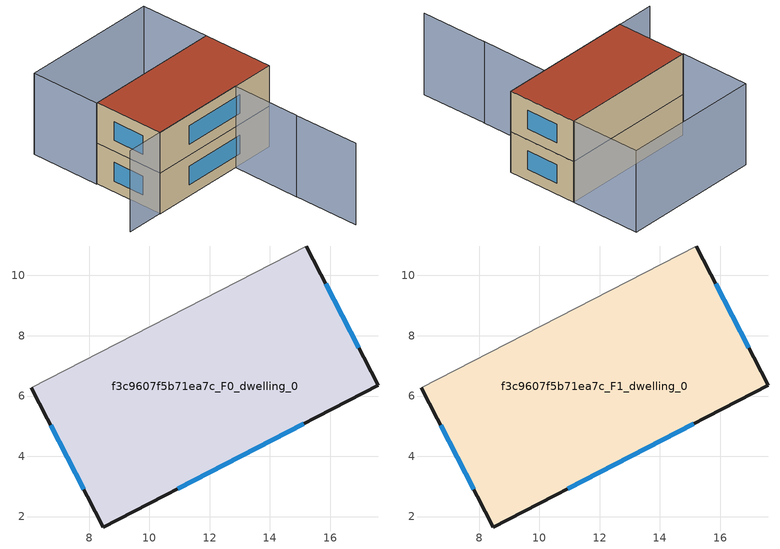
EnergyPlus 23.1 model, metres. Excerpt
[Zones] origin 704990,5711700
f3c9607f5b71ea7c_F0_dwelling_0
 floor ground (EU_floor_Construction): 15.2,10.98 17.6,6.35 8.48,1.65 6.08,6.28 z0
 wall outside (EU_wall_Construction): 6.08,6.28 8.48,1.65 17.6,6.35 15.2,10.98 z0:3
 wall adiabatic (EU_wall_Construction): 15.2,10.98 6.08,6.28 z0:3
 window (EU_Window_Construction): 16.95,7.6 15.85,9.73 / 10.94,2.92 15.13,5.08 / 6.73,5.03 7.83,2.9 z0.81:2.19
f3c9607f5b71ea7c_F1_dwelling_0
 floor to f3c9607f5b71ea7c_F0_dwelling_0 (EU_floor_Construction): 15.2,10.98 17.6,6.35 8.48,1.65 6.08,6.28 z3
 wall outside (EU_wall_Construction): 6.08,6.28 8.48,1.65 17.6,6.35 15.2,10.98 z3:6
 wall adiabatic (EU_wall_Construction): 15.2,10.98 6.08,6.28 z3:6
 window (EU_Window_Construction): 16.95,7.6 15.85,9.73 / 10.94,2.92 15.13,5.08 / 6.73,5.03 7.83,2.9 z3.81:5.19
 roof outside (EU_roof_Construction): 17.6,6.35 15.2,10.98 6.08,6.28 8.48,1.65 z6
shading: 6,0.38 14.78,4.91 / 14.78,4.91 17.1,0.41 / 17.06,0.47 19.36,-3.92 / 15.2,10.98 6.05,6.26 / 6.05,6.26 3.68,10.85 / 3.68,10.85 12.84,15.57 / 12.84,15.57 15.2,10.98 z0:6
[Building]
EU S2 Campaign: North Axis=0; Terrain=City; Solar Distribution=FullExterior
[Site:Location]
London: Latitude=51.5; Longitude=-0.5; Time Zone=0; Elevation=25
[SizingPeriod:WeatherFileDays]
AnnualSizingPeriod: Begin Month=1; Begin Day of Month=1; End Month=12; End Day of Month=31; Day of Week for Start Day=Monday; Use Weather File Daylight Saving Period=No; Use Weather File Rain and Snow Indicators=No
[MATERIAL]
EU_InternalMass_Material: Roughness=MediumRough; Thickness=0.1; Conductivity=1; Density=1800; Specific Heat=900; Thermal Absorptance=0.9; Solar Absorptance=0.7; Visible Absorptance=0.7
[MATERIAL:NOMASS] Roughness=MediumRough; Thermal Absorptance=0.9; Solar Absorptance=0.7; Visible Absorptance=0.7
Name | Thermal Resistance
EU_wall_NoMass | 0.727863
EU_roof_NoMass | 0.773354
EU_floor_NoMass | 1.79329
[WINDOWMATERIAL:SIMPLEGLAZINGSYSTEM]
EU_Window_SimpleGlazing: UFactor=2.58614; Solar Heat Gain Coefficient=0.76; Visible Transmittance=0.76
[CONSTRUCTION]
EU_wall_Construction: EU_wall_NoMass
EU_roof_Construction: EU_roof_NoMass
EU_floor_Construction: EU_floor_NoMass
EU_Window_Construction: EU_Window_SimpleGlazing
EU_InternalMass_Construction: EU_InternalMass_Material
[ZONE] Type=1; Multiplier=1; Ceiling Height=autocalculate; Volume=160.33; Floor Area=autocalculate; Part of Total Floor Area=Yes
f3c9607f5b71ea7c_F0_dwelling_0; f3c9607f5b71ea7c_F1_dwelling_0
[INTERNALMASS] Construction=EU_InternalMass_Construction; Surface Area=53.4436
Name | Zone or ZoneList
f3c9607f5b71ea7c_F0_dwelling_0_EU_InternalMass | f3c9607f5b71ea7c_F0_dwelling_0
f3c9607f5b71ea7c_F1_dwelling_0_EU_InternalMass | f3c9607f5b71ea7c_F1_dwelling_0
[OTHEREQUIPMENT] Fuel Type=Electricity; Design Level Calculation Method=Watts/Area; Power per Zone Floor Area=1; Fraction Latent=0; Fraction Radiant=0; Fraction Lost=0; Carbon Dioxide Generation Rate=0; EndUse Subcategory=EU_Step8_InternalGains
Name | Zone or ZoneList or Space or SpaceList | Schedule
EU_Step8_InternalGain_f3c9607f5b71ea7c_F0_dwelling_0_f000 | f3c9607f5b71ea7c_F0_dwelling_0 | EU_Step8_GainSchedule_f3c9607f5b71ea7c_F0_dwelling_0_f000
EU_Step8_InternalGain_f3c9607f5b71ea7c_F1_dwelling_0_f000 | f3c9607f5b71ea7c_F1_dwelling_0 | EU_Step8_GainSchedule_f3c9607f5b71ea7c_F1_dwelling_0_f000
[ZONEVENTILATION:DESIGNFLOWRATE] Schedule=EU_AlwaysOn; Design Flow Rate Calculation Method=AirChanges/Hour; Air Changes per Hour=0.484901; Ventilation Type=Natural; Fan Pressure Rise=0; Fan Total Efficiency=1; Constant Term Coefficient=1; Temperature Term Coefficient=0; Velocity Term Coefficient=0; Velocity Squared Term Coefficient=0; Minimum Indoor Temperature=-100; Maximum Indoor Temperature=100; Delta Temperature=-100; Minimum Outdoor Temperature=-100; Maximum Outdoor Temperature=100; Maximum Wind Speed=40
Name | Zone or ZoneList or Space or SpaceList
EU_ConstantAir_f3c9607f5b71ea7c_F0_dwelling_0 | f3c9607f5b71ea7c_F0_dwelling_0
EU_ConstantAir_f3c9607f5b71ea7c_F1_dwelling_0 | f3c9607f5b71ea7c_F1_dwelling_0
[HVACTEMPLATE:THERMOSTAT] Constant Heating Setpoint=20; Constant Cooling Setpoint=50
EU_HeatOnly_f3c9607f5b71ea7c_F0_dwelling_0; EU_HeatOnly_f3c9607f5b71ea7c_F1_dwelling_0
[HVACTEMPLATE:ZONE:IDEALLOADSAIRSYSTEM] System Availability Schedule=EU_AlwaysOn; Maximum Heating Supply Air Temperature=50; Minimum Cooling Supply Air Temperature=13; Maximum Heating Supply Air Humidity Ratio=0.0156; Minimum Cooling Supply Air Humidity Ratio=0.0077; Heating Limit=NoLimit; Cooling Limit=NoLimit; Heating Availability Schedule=EU_AlwaysOn; Cooling Availability Schedule=EU_CoolingOff; Dehumidification Control Type=ConstantSensibleHeatRatio; Cooling Sensible Heat Ratio=0.7; Dehumidification Setpoint=60; Humidification Control Type=None; Humidification Setpoint=30; Outdoor Air Method=None; Outdoor Air Flow Rate per Person=0.00944; Outdoor Air Flow Rate per Zone Floor Area=0; Outdoor Air Flow Rate per Zone=0; Demand Controlled Ventilation Type=None; Outdoor Air Economizer Type=NoEconomizer; Heat Recovery Type=None; Sensible Heat Recovery Effectiveness=0.7; Latent Heat Recovery Effectiveness=0.65
Name | Template Thermostat
f3c9607f5b71ea7c_F0_dwelling_0 | EU_HeatOnly_f3c9607f5b71ea7c_F0_dwelling_0
f3c9607f5b71ea7c_F1_dwelling_0 | EU_HeatOnly_f3c9607f5b71ea7c_F1_dwelling_0
[SIZING:ZONE] Zone Cooling Design Supply Air Temperature Input Method=SupplyAirTemperature; Zone Cooling Design Supply Air Temperature=13; Zone Heating Design Supply Air Temperature Input Method=SupplyAirTemperature; Zone Heating Design Supply Air Temperature=50; Zone Cooling Design Supply Air Humidity Ratio=0.008; Zone Heating Design Supply Air Humidity Ratio=0.008; Cooling Design Air Flow Method=DesignDay; Cooling Design Air Flow Rate=0; Cooling Minimum Air Flow per Zone Floor Area=0.000762; Cooling Minimum Air Flow=0; Cooling Minimum Air Flow Fraction=0.2; Heating Design Air Flow Method=DesignDay; Heating Design Air Flow Rate=0; Heating Maximum Air Flow per Zone Floor Area=0.002032; Heating Maximum Air Flow=0.141576; Heating Maximum Air Flow Fraction=0.3; Account for Dedicated Outdoor Air System=No; Dedicated Outdoor Air System Control Strategy=NeutralSupplyAir; Dedicated Outdoor Air Low Setpoint Temperature for Design=autosize; Dedicated Outdoor Air High Setpoint Temperature for Design=autosize; Zone Load Sizing Method=Sensible Load Only No Latent Load; Zone Latent Cooling Design Supply Air Humidity Ratio Input Method=HumidityRatioDifference; Zone Cooling Design Supply Air Humidity Ratio Difference=0.005; Zone Latent Heating Design Supply Air Humidity Ratio Input Method=HumidityRatioDifference; Zone Humidification Design Supply Air Humidity Ratio Difference=0.005
f3c9607f5b71ea7c_F0_dwelling_0; f3c9607f5b71ea7c_F1_dwelling_0
[SCHEDULE:CONSTANT]
Name | Hourly Value
EU_AlwaysOn | 1
EU_CoolingOff | 0
[SCHEDULE:FILE] Column Number=1; Rows to Skip at Top=0; Number of Hours of Data=8760; Column Separator=Comma; Interpolate to Timestep=No; Minutes per Item=60; Adjust Schedule for Daylight Savings=Yes
Name | File
EU_Step8_GainSchedule_f3c9607f5b71ea7c_F0_dwelling_0_f000 | ../../schedules/f3c9607f5b71ea7c/f3c9607f5b71ea7c_F0_dwelling_0_f000_gain.csv
EU_Step8_GainSchedule_f3c9607f5b71ea7c_F1_dwelling_0_f000 | ../../schedules/f3c9607f5b71ea7c/f3c9607f5b71ea7c_F1_dwelling_0_f000_gain.csv
